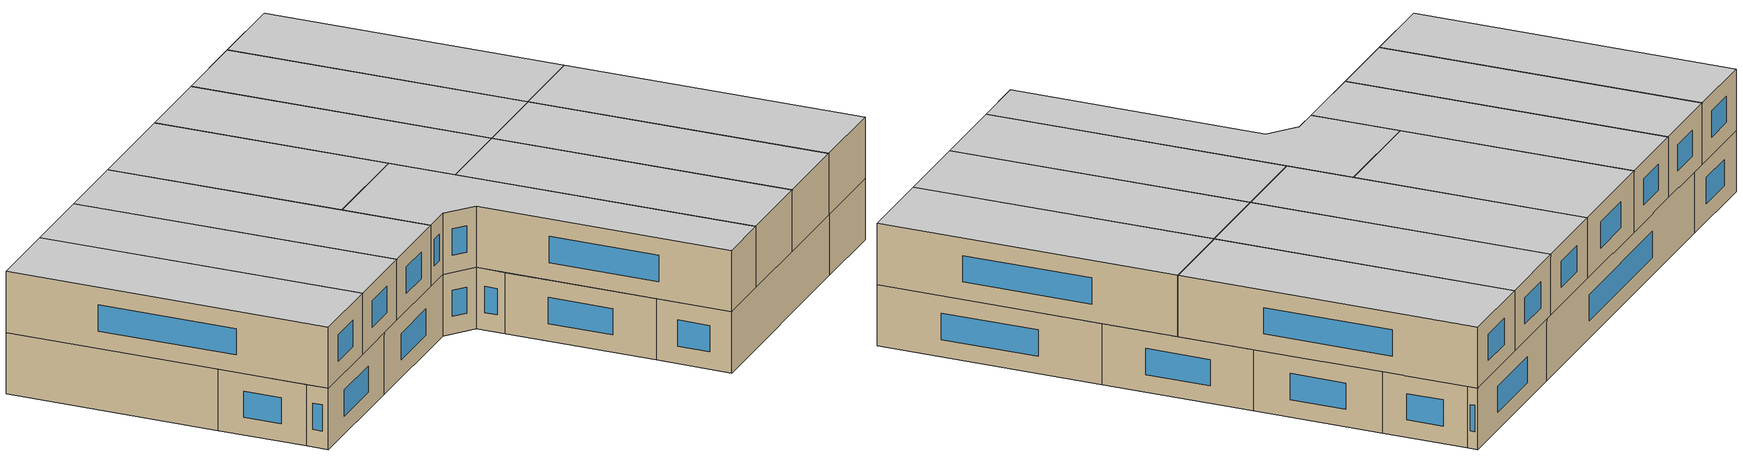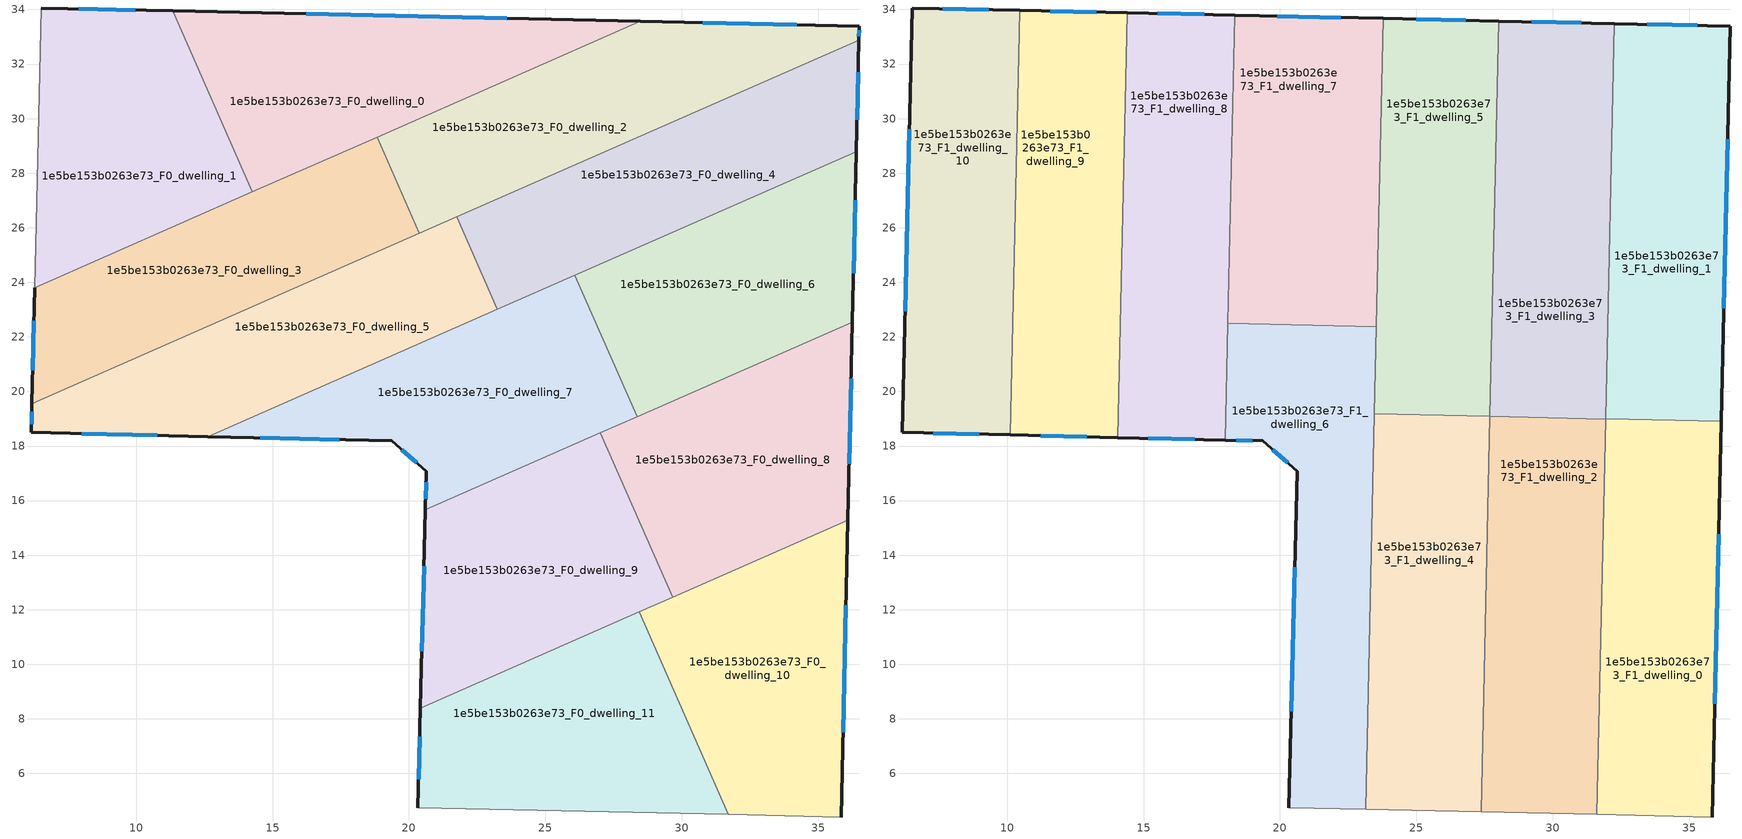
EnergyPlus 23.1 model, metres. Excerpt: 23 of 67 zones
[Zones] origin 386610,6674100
1e5be153b0263e73_F0_dwelling_0
 floor ground (EU_floor_Construction): 28.48,33.57 14.26,27.31 11.34,33.95 z0
 wall outside (EU_wall_Construction): 28.48,33.57 11.34,33.95 z0:3
 wall to 1e5be153b0263e73_F0_dwelling_1 (EU_wall_Construction): 11.34,33.95 14.26,27.31 z0:3
 wall to 1e5be153b0263e73_F0_dwelling_2 (EU_wall_Construction): 18.83,29.32 28.48,33.57 z0:3
 wall to 1e5be153b0263e73_F0_dwelling_3 (EU_wall_Construction): 14.26,27.31 18.83,29.32 z0:3
 window (EU_Window_Construction): 23.59,33.68 16.24,33.84 z0.86:2.14
 ceiling adiabatic (EU_roof_Construction): 18.24,29.06 18.34,33.79 14.4,33.88 14.25,27.32 z3; 28.48,33.57 23.78,33.67 23.73,31.48 z3
1e5be153b0263e73_F0_dwelling_1
 floor ground (EU_floor_Construction): 11.34,33.95 14.26,27.31 6.28,23.81 6.51,34.05 z0
 wall outside (EU_wall_Construction): 11.34,33.95 6.51,34.05 z0:3
 wall adiabatic (EU_wall_Construction): 6.51,34.05 6.28,23.81 z0:3
 wall to 1e5be153b0263e73_F0_dwelling_3 (EU_wall_Construction): 6.28,23.81 14.26,27.31 z0:3
 window (EU_Window_Construction): 9.96,33.98 7.89,34.02 z0.86:2.14
1e5be153b0263e73_F0_dwelling_10
 floor ground (EU_floor_Construction): 36.09,15.28 35.84,4.4 31.71,4.5 28.45,11.92 z0
 wall outside (EU_wall_Construction): 35.84,4.4 36.09,15.28 z0:3
 wall to 1e5be153b0263e73_F0_dwelling_11 (EU_wall_Construction): 28.45,11.92 31.71,4.5 z0:3
 wall adiabatic (EU_wall_Construction): 31.71,4.5 35.84,4.4 z0:3
 wall to 1e5be153b0263e73_F0_dwelling_8 (EU_wall_Construction): 36.09,15.28 29.67,12.46 z0:3
 wall to 1e5be153b0263e73_F0_dwelling_9 (EU_wall_Construction): 29.67,12.46 28.45,11.92 z0:3
 window (EU_Window_Construction): 35.91,7.51 36.01,12.17 z0.86:2.14
1e5be153b0263e73_F0_dwelling_11
 floor ground (EU_floor_Construction): 28.45,11.92 31.71,4.5 20.33,4.75 20.42,8.39 z0
 wall outside (EU_wall_Construction): 20.42,8.39 20.33,4.75 z0:3
 wall adiabatic (EU_wall_Construction): 20.33,4.75 31.71,4.5 z0:3
 wall to 1e5be153b0263e73_F0_dwelling_9 (EU_wall_Construction): 28.45,11.92 20.42,8.39 z0:3
 window (EU_Window_Construction): 20.39,7.35 20.35,5.79 z0.86:2.14
 ceiling adiabatic (EU_roof_Construction): 31.71,4.5 31.61,4.71 31.61,4.5 z3
1e5be153b0263e73_F0_dwelling_2
 floor ground (EU_floor_Construction): 36.5,33.39 36.49,32.87 20.38,25.79 18.83,29.32 28.48,33.57 z0
 wall outside (EU_wall_Construction): 36.49,32.87 36.5,33.39 28.48,33.57 z0:3
 wall to 1e5be153b0263e73_F0_dwelling_3 (EU_wall_Construction): 18.83,29.32 20.38,25.79 z0:3
 wall to 1e5be153b0263e73_F0_dwelling_4 (EU_wall_Construction): 21.76,26.4 36.49,32.87 z0:3
 wall to 1e5be153b0263e73_F0_dwelling_5 (EU_wall_Construction): 20.38,25.79 21.76,26.4 z0:3
 window (EU_Window_Construction): 34.21,33.44 30.77,33.52 / 36.49,33.02 36.5,33.24 z0.86:2.14
1e5be153b0263e73_F0_dwelling_3
 floor ground (EU_floor_Construction): 18.83,29.32 20.38,25.79 6.18,19.55 6.28,23.81 z0
 wall outside (EU_wall_Construction): 6.28,23.81 6.18,19.55 z0:3
 wall to 1e5be153b0263e73_F0_dwelling_5 (EU_wall_Construction): 6.18,19.55 20.38,25.79 z0:3
 window (EU_Window_Construction): 6.25,22.59 6.21,20.77 z0.86:2.14
1e5be153b0263e73_F0_dwelling_4
 floor ground (EU_floor_Construction): 36.49,32.87 36.4,28.79 23.24,23.01 21.76,26.4 z0
 wall outside (EU_wall_Construction): 36.4,28.79 36.49,32.87 z0:3
 wall to 1e5be153b0263e73_F0_dwelling_5 (EU_wall_Construction): 21.76,26.4 23.24,23.01 z0:3
 wall to 1e5be153b0263e73_F0_dwelling_6 (EU_wall_Construction): 26.08,24.26 36.4,28.79 z0:3
 wall to 1e5be153b0263e73_F0_dwelling_7 (EU_wall_Construction): 23.24,23.01 26.08,24.26 z0:3
 window (EU_Window_Construction): 36.42,29.96 36.46,31.71 z0.86:2.14
1e5be153b0263e73_F0_dwelling_5
 floor ground (EU_floor_Construction): 21.76,26.4 23.24,23.01 12.62,18.34 6.16,18.5 6.18,19.55 z0
 wall outside (EU_wall_Construction): 6.18,19.55 6.16,18.5 12.62,18.34 z0:3
 wall to 1e5be153b0263e73_F0_dwelling_7 (EU_wall_Construction): 12.62,18.34 23.24,23.01 z0:3
 window (EU_Window_Construction): 8.01,18.46 10.78,18.39 / 6.18,19.25 6.17,18.8 z0.86:2.14
1e5be153b0263e73_F0_dwelling_6
 floor ground (EU_floor_Construction): 36.4,28.79 36.25,22.54 28.36,19.08 26.08,24.26 z0
 wall outside (EU_wall_Construction): 36.25,22.54 36.4,28.79 z0:3
 wall to 1e5be153b0263e73_F0_dwelling_7 (EU_wall_Construction): 26.08,24.26 28.36,19.08 z0:3
 wall to 1e5be153b0263e73_F0_dwelling_8 (EU_wall_Construction): 28.36,19.08 36.25,22.54 z0:3
 window (EU_Window_Construction): 36.29,24.33 36.35,27.01 z0.86:2.14
1e5be153b0263e73_F0_dwelling_7
 floor ground (EU_floor_Construction): 26.08,24.26 28.36,19.08 20.6,15.67 20.64,17.08 19.37,18.18 12.62,18.34 z0
 wall outside (EU_wall_Construction): 12.62,18.34 19.37,18.18 20.64,17.08 20.6,15.67 z0:3
 wall to 1e5be153b0263e73_F0_dwelling_9 (EU_wall_Construction): 20.6,15.67 27.02,18.49 z0:3
 wall to 1e5be153b0263e73_F0_dwelling_8 (EU_wall_Construction): 27.02,18.49 28.36,19.08 z0:3
 window (EU_Window_Construction): 14.55,18.3 17.44,18.23 / 20.63,16.67 20.61,16.07 / 19.73,17.87 20.28,17.39 z0.86:2.14
1e5be153b0263e73_F0_dwelling_8
 floor ground (EU_floor_Construction): 36.25,22.54 36.09,15.28 29.66,12.46 27.02,18.49 z0
 wall outside (EU_wall_Construction): 36.09,15.28 36.25,22.54 z0:3
 wall to 1e5be153b0263e73_F0_dwelling_9 (EU_wall_Construction): 27.02,18.49 29.66,12.46 z0:3
 window (EU_Window_Construction): 36.13,17.35 36.2,20.47 z0.86:2.14
 ceiling adiabatic (EU_roof_Construction): 31.93,18.99 31.93,19.01 31.97,20.66 28.35,19.07 z3
1e5be153b0263e73_F0_dwelling_9
 floor ground (EU_floor_Construction): 27.02,18.49 29.66,12.46 20.42,8.39 20.6,15.67 z0
 wall outside (EU_wall_Construction): 20.6,15.67 20.42,8.39 z0:3
 window (EU_Window_Construction): 20.55,13.59 20.47,10.47 z0.86:2.14
1e5be153b0263e73_F1_dwelling_0
 floor to 1e5be153b0263e73_F0_dwelling_10 (EU_floor_Construction): 36.09,15.28 35.84,4.4 31.71,4.5 31.61,4.71 31.81,13.4 z3
 floor to 1e5be153b0263e73_F0_dwelling_8 (EU_floor_Construction): 36.17,18.91 36.09,15.28 31.81,13.4 31.93,18.99 31.93,19.01 z3
 floor adiabatic (EU_floor_Construction): 31.61,4.71 31.71,4.5 31.61,4.5 z3
 wall outside (EU_wall_Construction): 35.84,4.4 36.17,18.91 z3:6
 wall to 1e5be153b0263e73_F1_dwelling_1 (EU_wall_Construction): 36.17,18.91 31.93,19.01 z3:6
 wall adiabatic (EU_wall_Construction): 31.61,4.5 35.84,4.4 z3:6
 wall to 1e5be153b0263e73_F1_dwelling_2 (EU_wall_Construction): 31.93,18.99 31.61,4.5 z3:6
 wall to 1e5be153b0263e73_F1_dwelling_3 (EU_wall_Construction): 31.93,19.01 31.93,18.99 z3:6
 window (EU_Window_Construction): 35.93,8.55 36.07,14.77 z3.86:5.14
 ceiling to 1e5be153b0263e73_F2_dwelling_0 (EU_floor_Construction): 35.84,4.4 36.17,18.91 31.93,19.01 31.61,4.5 z6
1e5be153b0263e73_F1_dwelling_1
 floor to 1e5be153b0263e73_F0_dwelling_6 (EU_floor_Construction): 36.39,28.79 36.25,22.54 31.97,20.66 32.11,26.91 z3
 floor to 1e5be153b0263e73_F0_dwelling_4 (EU_floor_Construction): 36.49,32.87 36.39,28.79 32.11,26.91 32.2,30.99 z3
 floor to 1e5be153b0263e73_F0_dwelling_8 (EU_floor_Construction): 36.25,22.54 36.17,18.91 31.93,19.01 31.97,20.66 z3
 floor to 1e5be153b0263e73_F0_dwelling_2 (EU_floor_Construction): 36.5,33.39 36.49,32.87 32.2,30.99 32.25,33.48 z3
 wall outside (EU_wall_Construction): 36.17,18.91 36.5,33.39 32.25,33.48 z3:6
 wall to 1e5be153b0263e73_F1_dwelling_3 (EU_wall_Construction): 32.25,33.48 31.93,19.01 z3:6
 window (EU_Window_Construction): 36.26,23.05 36.41,29.25 / 35.29,33.42 33.47,33.46 z3.86:5.14
 ceiling to 1e5be153b0263e73_F2_dwelling_1 (EU_floor_Construction): 36.17,18.91 36.5,33.39 32.25,33.48 31.93,19.01 z6
1e5be153b0263e73_F1_dwelling_10
 floor to 1e5be153b0263e73_F0_dwelling_1 (EU_floor_Construction): 10.46,33.97 10.27,25.56 6.28,23.81 6.51,34.05 z3
 floor to 1e5be153b0263e73_F0_dwelling_3 (EU_floor_Construction): 10.27,25.56 10.17,21.31 6.18,19.55 6.28,23.81 z3
 floor to 1e5be153b0263e73_F0_dwelling_5 (EU_floor_Construction): 10.17,21.31 10.11,18.41 6.16,18.5 6.18,19.55 z3
 wall outside (EU_wall_Construction): 10.46,33.97 6.51,34.05 6.16,18.5 10.11,18.41 z3:6
 wall to 1e5be153b0263e73_F1_dwelling_9 (EU_wall_Construction): 10.11,18.41 10.46,33.97 z3:6
 window (EU_Window_Construction): 7.29,18.47 8.98,18.43 / 6.41,29.61 6.26,22.94 / 9.33,33.99 7.64,34.03 z3.86:5.14
 ceiling to 1e5be153b0263e73_F2_dwelling_10 (EU_floor_Construction): 10.11,18.41 10.46,33.97 6.51,34.05 6.16,18.5 z6
1e5be153b0263e73_F1_dwelling_2
 floor to 1e5be153b0263e73_F0_dwelling_8 (EU_floor_Construction): 31.93,18.99 31.81,13.4 29.66,12.46 27.65,17.04 27.69,18.78 28.35,19.07 z3
 floor to 1e5be153b0263e73_F0_dwelling_10 (EU_floor_Construction): 31.81,13.4 31.61,4.71 28.45,11.92 z3
 floor to 1e5be153b0263e73_F0_dwelling_9 (EU_floor_Construction): 27.65,17.04 29.66,12.46 27.53,11.52 z3
 floor to 1e5be153b0263e73_F0_dwelling_11 (EU_floor_Construction): 28.45,11.92 31.61,4.71 31.61,4.5 27.37,4.59 27.53,11.52 z3
 floor to 1e5be153b0263e73_F0_dwelling_7 (EU_floor_Construction): 28.35,19.07 27.69,18.78 27.7,19.08 z3
 wall to 1e5be153b0263e73_F1_dwelling_4 (EU_wall_Construction): 27.7,19.08 27.37,4.59 z3:6
 wall to 1e5be153b0263e73_F1_dwelling_3 (EU_wall_Construction): 31.93,18.99 27.7,19.08 z3:6
 wall adiabatic (EU_wall_Construction): 27.37,4.59 31.61,4.5 z3:6
 ceiling to 1e5be153b0263e73_F2_dwelling_2 (EU_floor_Construction): 31.61,4.5 31.93,18.99 27.7,19.08 27.37,4.59 z6
1e5be153b0263e73_F1_dwelling_3
 floor to 1e5be153b0263e73_F0_dwelling_4 (EU_floor_Construction): 32.2,30.99 32.11,26.91 27.83,25.03 27.92,29.11 z3
 floor to 1e5be153b0263e73_F0_dwelling_6 (EU_floor_Construction): 32.11,26.91 31.97,20.66 28.36,19.08 27.73,20.52 27.83,25.03 z3
 floor to 1e5be153b0263e73_F0_dwelling_2 (EU_floor_Construction): 32.25,33.48 32.2,30.99 27.92,29.11 28.01,33.36 28.48,33.57 z3
 floor adiabatic (EU_floor_Construction): 28.48,33.57 28.01,33.36 28.02,33.58 z3; 31.97,20.66 31.93,18.99 28.35,19.07 z3
 floor to 1e5be153b0263e73_F0_dwelling_7 (EU_floor_Construction): 27.73,20.52 28.36,19.08 28.35,19.07 27.7,19.08 z3
 wall outside (EU_wall_Construction): 32.25,33.48 28.02,33.58 z3:6
 wall to 1e5be153b0263e73_F1_dwelling_5 (EU_wall_Construction): 28.02,33.58 27.7,19.08 z3:6
 window (EU_Window_Construction): 31.04,33.51 29.23,33.55 z3.86:5.14
 ceiling to 1e5be153b0263e73_F2_dwelling_3 (EU_floor_Construction): 31.93,18.99 32.25,33.48 28.02,33.58 27.7,19.08 z6
1e5be153b0263e73_F1_dwelling_4
 floor to 1e5be153b0263e73_F0_dwelling_9 (EU_floor_Construction): 27.02,18.49 27.65,17.04 27.53,11.52 23.25,9.64 23.41,16.9 z3
 floor to 1e5be153b0263e73_F0_dwelling_8 (EU_floor_Construction): 27.69,18.78 27.65,17.04 27.02,18.49 z3
 floor to 1e5be153b0263e73_F0_dwelling_11 (EU_floor_Construction): 27.53,11.52 27.37,4.59 23.14,4.69 23.25,9.64 z3
 floor to 1e5be153b0263e73_F0_dwelling_7 (EU_floor_Construction): 27.7,19.08 27.69,18.78 23.41,16.9 23.46,19.18 z3
 wall to 1e5be153b0263e73_F1_dwelling_5 (EU_wall_Construction): 27.7,19.08 23.46,19.18 z3:6
 wall adiabatic (EU_wall_Construction): 23.14,4.69 27.37,4.59 z3:6
 wall to 1e5be153b0263e73_F1_dwelling_6 (EU_wall_Construction): 23.46,19.18 23.14,4.69 z3:6
 ceiling to 1e5be153b0263e73_F2_dwelling_4 (EU_floor_Construction): 27.37,4.59 27.7,19.08 23.46,19.18 23.14,4.69 z6
1e5be153b0263e73_F1_dwelling_5
 floor to 1e5be153b0263e73_F0_dwelling_2 (EU_floor_Construction): 28.01,33.36 27.92,29.11 23.64,27.23 23.73,31.48 z3
 floor to 1e5be153b0263e73_F0_dwelling_7 (EU_floor_Construction): 26.08,24.26 27.73,20.52 27.7,19.08 23.46,19.18 23.55,23.15 z3
 floor adiabatic (EU_floor_Construction): 28.02,33.58 28.01,33.36 23.73,31.48 23.78,33.67 z3
 floor to 1e5be153b0263e73_F0_dwelling_4 (EU_floor_Construction): 27.92,29.11 27.83,25.03 23.55,23.15 23.64,27.23 z3
 floor to 1e5be153b0263e73_F0_dwelling_6 (EU_floor_Construction): 27.83,25.03 27.73,20.52 26.08,24.26 z3
 wall outside (EU_wall_Construction): 28.02,33.58 23.78,33.67 z3:6
 wall to 1e5be153b0263e73_F1_dwelling_7 (EU_wall_Construction): 23.78,33.67 23.53,22.38 z3:6
 wall to 1e5be153b0263e73_F1_dwelling_6 (EU_wall_Construction): 23.53,22.38 23.46,19.18 z3:6
 window (EU_Window_Construction): 26.81,33.6 24.99,33.64 z3.86:5.14
 ceiling to 1e5be153b0263e73_F2_dwelling_5 (EU_floor_Construction): 27.7,19.08 28.02,33.58 23.78,33.67 23.46,19.18 z6
1e5be153b0263e73_F1_dwelling_6
 floor to 1e5be153b0263e73_F0_dwelling_7 (EU_floor_Construction): 23.53,22.38 23.41,16.9 20.6,15.67 20.64,17.08 19.37,18.18 18,18.22 18.05,20.73 21.89,22.42 z3
 floor to 1e5be153b0263e73_F0_dwelling_5 (EU_floor_Construction): 21.89,22.42 18.05,20.73 18.09,22.5 z3
 floor to 1e5be153b0263e73_F0_dwelling_9 (EU_floor_Construction): 23.41,16.9 23.25,9.64 20.42,8.39 20.6,15.67 z3
 floor to 1e5be153b0263e73_F0_dwelling_11 (EU_floor_Construction): 23.25,9.64 23.14,4.69 20.33,4.75 20.42,8.39 z3
 wall outside (EU_wall_Construction): 18,18.22 19.37,18.18 20.64,17.08 20.33,4.75 z3:6
 wall to 1e5be153b0263e73_F1_dwelling_7 (EU_wall_Construction): 23.53,22.38 18.09,22.5 z3:6
 wall adiabatic (EU_wall_Construction): 20.33,4.75 23.14,4.69 z3:6
 wall to 1e5be153b0263e73_F1_dwelling_8 (EU_wall_Construction): 18.09,22.5 18,18.22 z3:6
 window (EU_Window_Construction): 20.55,13.55 20.42,8.27 / 19.73,17.87 20.28,17.39 / 18.39,18.21 18.98,18.19 z3.86:5.14
 ceiling to 1e5be153b0263e73_F2_dwelling_6 (EU_floor_Construction): 23.14,4.69 23.53,22.38 18.09,22.5 18,18.22 19.37,18.18 20.64,17.08 20.33,4.75 z6
1e5be153b0263e73_F1_dwelling_7
 floor to 1e5be153b0263e73_F0_dwelling_5 (EU_floor_Construction): 21.76,26.4 23.24,23.01 21.89,22.42 18.09,22.5 18.14,24.81 z3
 floor to 1e5be153b0263e73_F0_dwelling_0 (EU_floor_Construction): 23.78,33.67 23.73,31.48 18.24,29.06 18.34,33.79 z3
 floor to 1e5be153b0263e73_F0_dwelling_2 (EU_floor_Construction): 23.73,31.48 23.64,27.23 20.38,25.79 18.83,29.32 z3
 floor to 1e5be153b0263e73_F0_dwelling_4 (EU_floor_Construction): 23.64,27.23 23.55,23.15 23.24,23.01 21.76,26.4 z3
 floor to 1e5be153b0263e73_F0_dwelling_3 (EU_floor_Construction): 18.83,29.32 20.38,25.79 18.14,24.81 18.24,29.06 z3
 floor to 1e5be153b0263e73_F0_dwelling_7 (EU_floor_Construction): 23.55,23.15 23.53,22.38 21.89,22.42 z3
 wall outside (EU_wall_Construction): 23.78,33.67 18.34,33.79 z3:6
 wall to 1e5be153b0263e73_F1_dwelling_8 (EU_wall_Construction): 18.34,33.79 18.09,22.5 z3:6
 window (EU_Window_Construction): 22.23,33.71 19.9,33.76 z3.86:5.14
 ceiling to 1e5be153b0263e73_F2_dwelling_7 (EU_floor_Construction): 23.53,22.38 23.78,33.67 18.34,33.79 18.09,22.5 z6
1e5be153b0263e73_F1_dwelling_8
 floor to 1e5be153b0263e73_F0_dwelling_3 (EU_floor_Construction): 18.24,29.06 18.14,24.81 14.16,23.06 14.25,27.31 z3
 floor adiabatic (EU_floor_Construction): 18.34,33.79 18.24,29.06 14.25,27.31 14.4,33.88 z3
 floor to 1e5be153b0263e73_F0_dwelling_7 (EU_floor_Construction): 18.05,20.73 18,18.22 14.05,18.31 14.07,18.98 z3
 floor to 1e5be153b0263e73_F0_dwelling_5 (EU_floor_Construction): 18.14,24.81 18.05,20.73 14.07,18.98 14.16,23.06 z3
 wall outside (EU_wall_Construction): 14.05,18.31 18,18.22 / 18.34,33.79 14.4,33.88 z3:6
 wall to 1e5be153b0263e73_F1_dwelling_9 (EU_wall_Construction): 14.4,33.88 14.05,18.31 z3:6
 window (EU_Window_Construction): 15.18,18.28 16.87,18.24 / 17.22,33.82 15.53,33.85 z3.86:5.14
 ceiling to 1e5be153b0263e73_F2_dwelling_8 (EU_floor_Construction): 18,18.22 18.34,33.79 14.4,33.88 14.05,18.31 z6
1e5be153b0263e73_F1_dwelling_9
 floor to 1e5be153b0263e73_F0_dwelling_3 (EU_floor_Construction): 14.25,27.31 14.16,23.06 10.17,21.31 10.27,25.56 z3
 floor to 1e5be153b0263e73_F0_dwelling_1 (EU_floor_Construction): 11.34,33.95 14.25,27.31 10.27,25.56 10.46,33.97 z3
 floor to 1e5be153b0263e73_F0_dwelling_5 (EU_floor_Construction): 14.16,23.06 14.07,18.98 12.62,18.35 10.11,18.41 10.17,21.31 z3
 floor to 1e5be153b0263e73_F0_dwelling_0 (EU_floor_Construction): 14.4,33.88 14.25,27.32 11.34,33.95 z3
 floor to 1e5be153b0263e73_F0_dwelling_7 (EU_floor_Construction): 14.07,18.98 14.05,18.31 12.62,18.35 z3
 wall outside (EU_wall_Construction): 10.11,18.41 14.05,18.31 / 14.4,33.88 10.46,33.97 z3:6
 window (EU_Window_Construction): 11.24,18.38 12.93,18.34 / 13.27,33.9 11.58,33.94 z3.86:5.14
 ceiling to 1e5be153b0263e73_F2_dwelling_9 (EU_floor_Construction): 14.05,18.31 14.4,33.88 10.46,33.97 10.11,18.41 z6
[Building]
EU S2 Campaign: North Axis=0; Terrain=City; Solar Distribution=FullExterior
[Site:Location]
Helsinki-Vantaa.AP: Latitude=60.317; Longitude=24.963; Time Zone=2; Elevation=54.6
[SizingPeriod:WeatherFileDays]
AnnualSizingPeriod: Begin Month=1; Begin Day of Month=1; End Month=12; End Day of Month=31; Day of Week for Start Day=Monday; Use Weather File Daylight Saving Period=No; Use Weather File Rain and Snow Indicators=No
[MATERIAL]
EU_InternalMass_Material: Roughness=MediumRough; Thickness=0.1; Conductivity=1; Density=1800; Specific Heat=900; Thermal Absorptance=0.9; Solar Absorptance=0.7; Visible Absorptance=0.7
[MATERIAL:NOMASS] Roughness=MediumRough; Thermal Absorptance=0.9; Solar Absorptance=0.7; Visible Absorptance=0.7
Name | Thermal Resistance
EU_wall_NoMass | 1.10183
EU_roof_NoMass; EU_floor_NoMass | 1.70606
[WINDOWMATERIAL:SIMPLEGLAZINGSYSTEM]
EU_Window_SimpleGlazing: UFactor=3.11035; Solar Heat Gain Coefficient=0.8; Visible Transmittance=0.8
[CONSTRUCTION]
EU_wall_Construction: EU_wall_NoMass
EU_roof_Construction: EU_roof_NoMass
EU_floor_Construction: EU_floor_NoMass
EU_Window_Construction: EU_Window_SimpleGlazing
EU_InternalMass_Construction: EU_InternalMass_Material
[ZONE] Type=1; Multiplier=1; Ceiling Height=autocalculate; Floor Area=autocalculate; Part of Total Floor Area=Yes
Name | Volume
1e5be153b0263e73_F0_dwelling_0 | 168.9375
1e5be153b0263e73_F1_dwelling_0 | 184.314
1e5be153b0263e73_F0_dwelling_1 | 168.919
1e5be153b0263e73_F1_dwelling_1 | 184.312
1e5be153b0263e73_F0_dwelling_10 | 168.927
1e5be153b0263e73_F1_dwelling_10 | 184.295
1e5be153b0263e73_F0_dwelling_11 | 168.901
1e5be153b0263e73_F0_dwelling_2; 1e5be153b0263e73_F0_dwelling_6 | 168.918
1e5be153b0263e73_F1_dwelling_2; 1e5be153b0263e73_F1_dwelling_5 | 184.291
1e5be153b0263e73_F0_dwelling_3 | 168.942
1e5be153b0263e73_F1_dwelling_3 | 184.289
1e5be153b0263e73_F0_dwelling_4 | 168.973
1e5be153b0263e73_F1_dwelling_4 | 184.262
1e5be153b0263e73_F0_dwelling_5 | 168.952
1e5be153b0263e73_F1_dwelling_6 | 184.278
1e5be153b0263e73_F0_dwelling_7; 1e5be153b0263e73_F0_dwelling_9 | 168.925
1e5be153b0263e73_F1_dwelling_7 | 184.259
1e5be153b0263e73_F0_dwelling_8 | 168.935
1e5be153b0263e73_F1_dwelling_8 | 184.313
1e5be153b0263e73_F1_dwelling_9 | 184.283
[INTERNALMASS] Construction=EU_InternalMass_Construction
Name | Zone or ZoneList | Surface Area
1e5be153b0263e73_F0_dwelling_0_EU_InternalMass | 1e5be153b0263e73_F0_dwelling_0 | 56.3128
1e5be153b0263e73_F0_dwelling_1_EU_InternalMass | 1e5be153b0263e73_F0_dwelling_1 | 56.3062
1e5be153b0263e73_F0_dwelling_2_EU_InternalMass | 1e5be153b0263e73_F0_dwelling_2 | 56.3062
1e5be153b0263e73_F0_dwelling_3_EU_InternalMass | 1e5be153b0263e73_F0_dwelling_3 | 56.314
1e5be153b0263e73_F0_dwelling_4_EU_InternalMass | 1e5be153b0263e73_F0_dwelling_4 | 56.3245
1e5be153b0263e73_F0_dwelling_5_EU_InternalMass | 1e5be153b0263e73_F0_dwelling_5 | 56.3175
1e5be153b0263e73_F0_dwelling_6_EU_InternalMass | 1e5be153b0263e73_F0_dwelling_6 | 56.3058
1e5be153b0263e73_F0_dwelling_7_EU_InternalMass | 1e5be153b0263e73_F0_dwelling_7 | 56.3083
1e5be153b0263e73_F0_dwelling_8_EU_InternalMass | 1e5be153b0263e73_F0_dwelling_8 | 56.3113
1e5be153b0263e73_F0_dwelling_9_EU_InternalMass | 1e5be153b0263e73_F0_dwelling_9 | 56.3084
1e5be153b0263e73_F0_dwelling_10_EU_InternalMass | 1e5be153b0263e73_F0_dwelling_10 | 56.3119
1e5be153b0263e73_F0_dwelling_11_EU_InternalMass | 1e5be153b0263e73_F0_dwelling_11 | 56.3008
1e5be153b0263e73_F1_dwelling_0_EU_InternalMass | 1e5be153b0263e73_F1_dwelling_0 | 61.4379
1e5be153b0263e73_F1_dwelling_1_EU_InternalMass | 1e5be153b0263e73_F1_dwelling_1 | 61.437
1e5be153b0263e73_F1_dwelling_2_EU_InternalMass | 1e5be153b0263e73_F1_dwelling_2 | 61.4299
1e5be153b0263e73_F1_dwelling_3_EU_InternalMass | 1e5be153b0263e73_F1_dwelling_3 | 61.4299
1e5be153b0263e73_F1_dwelling_4_EU_InternalMass | 1e5be153b0263e73_F1_dwelling_4 | 61.4217
1e5be153b0263e73_F1_dwelling_5_EU_InternalMass | 1e5be153b0263e73_F1_dwelling_5 | 61.4299
1e5be153b0263e73_F1_dwelling_6_EU_InternalMass | 1e5be153b0263e73_F1_dwelling_6 | 61.4261
1e5be153b0263e73_F1_dwelling_7_EU_InternalMass | 1e5be153b0263e73_F1_dwelling_7 | 61.4192
1e5be153b0263e73_F1_dwelling_8_EU_InternalMass | 1e5be153b0263e73_F1_dwelling_8 | 61.4376
1e5be153b0263e73_F1_dwelling_9_EU_InternalMass | 1e5be153b0263e73_F1_dwelling_9 | 61.4277
1e5be153b0263e73_F1_dwelling_10_EU_InternalMass | 1e5be153b0263e73_F1_dwelling_10 | 61.4315
[OTHEREQUIPMENT] Fuel Type=Electricity; Design Level Calculation Method=Watts/Area; Power per Zone Floor Area=1; Fraction Latent=0; Fraction Radiant=0; Fraction Lost=0; Carbon Dioxide Generation Rate=0; EndUse Subcategory=EU_Step8_InternalGains
Name | Zone or ZoneList or Space or SpaceList | Schedule
EU_Step8_InternalGain_1e5be153b0263e73_F0_dwelling_0_f000 | 1e5be153b0263e73_F0_dwelling_0 | EU_Step8_GainSchedule_1e5be153b0263e73_F0_dwelling_0_f000
EU_Step8_InternalGain_1e5be153b0263e73_F0_dwelling_1_f000 | 1e5be153b0263e73_F0_dwelling_1 | EU_Step8_GainSchedule_1e5be153b0263e73_F0_dwelling_1_f000
EU_Step8_InternalGain_1e5be153b0263e73_F0_dwelling_2_f000 | 1e5be153b0263e73_F0_dwelling_2 | EU_Step8_GainSchedule_1e5be153b0263e73_F0_dwelling_2_f000
EU_Step8_InternalGain_1e5be153b0263e73_F0_dwelling_3_f000 | 1e5be153b0263e73_F0_dwelling_3 | EU_Step8_GainSchedule_1e5be153b0263e73_F0_dwelling_3_f000
EU_Step8_InternalGain_1e5be153b0263e73_F0_dwelling_4_f000 | 1e5be153b0263e73_F0_dwelling_4 | EU_Step8_GainSchedule_1e5be153b0263e73_F0_dwelling_4_f000
EU_Step8_InternalGain_1e5be153b0263e73_F0_dwelling_5_f000 | 1e5be153b0263e73_F0_dwelling_5 | EU_Step8_GainSchedule_1e5be153b0263e73_F0_dwelling_5_f000
EU_Step8_InternalGain_1e5be153b0263e73_F0_dwelling_6_f000 | 1e5be153b0263e73_F0_dwelling_6 | EU_Step8_GainSchedule_1e5be153b0263e73_F0_dwelling_6_f000
EU_Step8_InternalGain_1e5be153b0263e73_F0_dwelling_7_f000 | 1e5be153b0263e73_F0_dwelling_7 | EU_Step8_GainSchedule_1e5be153b0263e73_F0_dwelling_7_f000
EU_Step8_InternalGain_1e5be153b0263e73_F0_dwelling_8_f000 | 1e5be153b0263e73_F0_dwelling_8 | EU_Step8_GainSchedule_1e5be153b0263e73_F0_dwelling_8_f000
EU_Step8_InternalGain_1e5be153b0263e73_F0_dwelling_9_f000 | 1e5be153b0263e73_F0_dwelling_9 | EU_Step8_GainSchedule_1e5be153b0263e73_F0_dwelling_9_f000
EU_Step8_InternalGain_1e5be153b0263e73_F0_dwelling_10_f000 | 1e5be153b0263e73_F0_dwelling_10 | EU_Step8_GainSchedule_1e5be153b0263e73_F0_dwelling_10_f000
EU_Step8_InternalGain_1e5be153b0263e73_F0_dwelling_11_f000 | 1e5be153b0263e73_F0_dwelling_11 | EU_Step8_GainSchedule_1e5be153b0263e73_F0_dwelling_11_f000
EU_Step8_InternalGain_1e5be153b0263e73_F1_dwelling_0_f000 | 1e5be153b0263e73_F1_dwelling_0 | EU_Step8_GainSchedule_1e5be153b0263e73_F1_dwelling_0_f000
EU_Step8_InternalGain_1e5be153b0263e73_F1_dwelling_1_f000 | 1e5be153b0263e73_F1_dwelling_1 | EU_Step8_GainSchedule_1e5be153b0263e73_F1_dwelling_1_f000
EU_Step8_InternalGain_1e5be153b0263e73_F1_dwelling_2_f000 | 1e5be153b0263e73_F1_dwelling_2 | EU_Step8_GainSchedule_1e5be153b0263e73_F1_dwelling_2_f000
EU_Step8_InternalGain_1e5be153b0263e73_F1_dwelling_3_f000 | 1e5be153b0263e73_F1_dwelling_3 | EU_Step8_GainSchedule_1e5be153b0263e73_F1_dwelling_3_f000
EU_Step8_InternalGain_1e5be153b0263e73_F1_dwelling_4_f000 | 1e5be153b0263e73_F1_dwelling_4 | EU_Step8_GainSchedule_1e5be153b0263e73_F1_dwelling_4_f000
EU_Step8_InternalGain_1e5be153b0263e73_F1_dwelling_5_f000 | 1e5be153b0263e73_F1_dwelling_5 | EU_Step8_GainSchedule_1e5be153b0263e73_F1_dwelling_5_f000
EU_Step8_InternalGain_1e5be153b0263e73_F1_dwelling_6_f000 | 1e5be153b0263e73_F1_dwelling_6 | EU_Step8_GainSchedule_1e5be153b0263e73_F1_dwelling_6_f000
EU_Step8_InternalGain_1e5be153b0263e73_F1_dwelling_7_f000 | 1e5be153b0263e73_F1_dwelling_7 | EU_Step8_GainSchedule_1e5be153b0263e73_F1_dwelling_7_f000
EU_Step8_InternalGain_1e5be153b0263e73_F1_dwelling_8_f000 | 1e5be153b0263e73_F1_dwelling_8 | EU_Step8_GainSchedule_1e5be153b0263e73_F1_dwelling_8_f000
EU_Step8_InternalGain_1e5be153b0263e73_F1_dwelling_9_f000 | 1e5be153b0263e73_F1_dwelling_9 | EU_Step8_GainSchedule_1e5be153b0263e73_F1_dwelling_9_f000
EU_Step8_InternalGain_1e5be153b0263e73_F1_dwelling_10_f000 | 1e5be153b0263e73_F1_dwelling_10 | EU_Step8_GainSchedule_1e5be153b0263e73_F1_dwelling_10_f000
[ZONEVENTILATION:DESIGNFLOWRATE] Schedule=EU_AlwaysOn; Design Flow Rate Calculation Method=AirChanges/Hour; Air Changes per Hour=0.756316; Ventilation Type=Natural; Fan Pressure Rise=0; Fan Total Efficiency=1; Constant Term Coefficient=1; Temperature Term Coefficient=0; Velocity Term Coefficient=0; Velocity Squared Term Coefficient=0; Minimum Indoor Temperature=-100; Maximum Indoor Temperature=100; Delta Temperature=-100; Minimum Outdoor Temperature=-100; Maximum Outdoor Temperature=100; Maximum Wind Speed=40
Name | Zone or ZoneList or Space or SpaceList
EU_ConstantAir_1e5be153b0263e73_F0_dwelling_0 | 1e5be153b0263e73_F0_dwelling_0
EU_ConstantAir_1e5be153b0263e73_F0_dwelling_1 | 1e5be153b0263e73_F0_dwelling_1
EU_ConstantAir_1e5be153b0263e73_F0_dwelling_2 | 1e5be153b0263e73_F0_dwelling_2
EU_ConstantAir_1e5be153b0263e73_F0_dwelling_3 | 1e5be153b0263e73_F0_dwelling_3
EU_ConstantAir_1e5be153b0263e73_F0_dwelling_4 | 1e5be153b0263e73_F0_dwelling_4
EU_ConstantAir_1e5be153b0263e73_F0_dwelling_5 | 1e5be153b0263e73_F0_dwelling_5
EU_ConstantAir_1e5be153b0263e73_F0_dwelling_6 | 1e5be153b0263e73_F0_dwelling_6
EU_ConstantAir_1e5be153b0263e73_F0_dwelling_7 | 1e5be153b0263e73_F0_dwelling_7
EU_ConstantAir_1e5be153b0263e73_F0_dwelling_8 | 1e5be153b0263e73_F0_dwelling_8
EU_ConstantAir_1e5be153b0263e73_F0_dwelling_9 | 1e5be153b0263e73_F0_dwelling_9
EU_ConstantAir_1e5be153b0263e73_F0_dwelling_10 | 1e5be153b0263e73_F0_dwelling_10
EU_ConstantAir_1e5be153b0263e73_F0_dwelling_11 | 1e5be153b0263e73_F0_dwelling_11
EU_ConstantAir_1e5be153b0263e73_F1_dwelling_0 | 1e5be153b0263e73_F1_dwelling_0
EU_ConstantAir_1e5be153b0263e73_F1_dwelling_1 | 1e5be153b0263e73_F1_dwelling_1
EU_ConstantAir_1e5be153b0263e73_F1_dwelling_2 | 1e5be153b0263e73_F1_dwelling_2
EU_ConstantAir_1e5be153b0263e73_F1_dwelling_3 | 1e5be153b0263e73_F1_dwelling_3
EU_ConstantAir_1e5be153b0263e73_F1_dwelling_4 | 1e5be153b0263e73_F1_dwelling_4
EU_ConstantAir_1e5be153b0263e73_F1_dwelling_5 | 1e5be153b0263e73_F1_dwelling_5
EU_ConstantAir_1e5be153b0263e73_F1_dwelling_6 | 1e5be153b0263e73_F1_dwelling_6
EU_ConstantAir_1e5be153b0263e73_F1_dwelling_7 | 1e5be153b0263e73_F1_dwelling_7
EU_ConstantAir_1e5be153b0263e73_F1_dwelling_8 | 1e5be153b0263e73_F1_dwelling_8
EU_ConstantAir_1e5be153b0263e73_F1_dwelling_9 | 1e5be153b0263e73_F1_dwelling_9
EU_ConstantAir_1e5be153b0263e73_F1_dwelling_10 | 1e5be153b0263e73_F1_dwelling_10
[HVACTEMPLATE:THERMOSTAT] Constant Heating Setpoint=20; Constant Cooling Setpoint=50
EU_HeatOnly_1e5be153b0263e73_F0_dwelling_0; EU_HeatOnly_1e5be153b0263e73_F0_dwelling_1; EU_HeatOnly_1e5be153b0263e73_F0_dwelling_2; EU_HeatOnly_1e5be153b0263e73_F0_dwelling_3; EU_HeatOnly_1e5be153b0263e73_F0_dwelling_4; EU_HeatOnly_1e5be153b0263e73_F0_dwelling_5; EU_HeatOnly_1e5be153b0263e73_F0_dwelling_6; EU_HeatOnly_1e5be153b0263e73_F0_dwelling_7; EU_HeatOnly_1e5be153b0263e73_F0_dwelling_8; EU_HeatOnly_1e5be153b0263e73_F0_dwelling_9; EU_HeatOnly_1e5be153b0263e73_F0_dwelling_10; EU_HeatOnly_1e5be153b0263e73_F0_dwelling_11; EU_HeatOnly_1e5be153b0263e73_F1_dwelling_0; EU_HeatOnly_1e5be153b0263e73_F1_dwelling_1; EU_HeatOnly_1e5be153b0263e73_F1_dwelling_2; EU_HeatOnly_1e5be153b0263e73_F1_dwelling_3; EU_HeatOnly_1e5be153b0263e73_F1_dwelling_4; EU_HeatOnly_1e5be153b0263e73_F1_dwelling_5; EU_HeatOnly_1e5be153b0263e73_F1_dwelling_6; EU_HeatOnly_1e5be153b0263e73_F1_dwelling_7; EU_HeatOnly_1e5be153b0263e73_F1_dwelling_8; EU_HeatOnly_1e5be153b0263e73_F1_dwelling_9; EU_HeatOnly_1e5be153b0263e73_F1_dwelling_10; EU_HeatOnly_1e5be153b0263e73_F2_dwelling_0; EU_HeatOnly_1e5be153b0263e73_F2_dwelling_1; EU_HeatOnly_1e5be153b0263e73_F2_dwelling_2; EU_HeatOnly_1e5be153b0263e73_F2_dwelling_3; EU_HeatOnly_1e5be153b0263e73_F2_dwelling_4; EU_HeatOnly_1e5be153b0263e73_F2_dwelling_5; EU_HeatOnly_1e5be153b0263e73_F2_dwelling_6; EU_HeatOnly_1e5be153b0263e73_F2_dwelling_7; EU_HeatOnly_1e5be153b0263e73_F2_dwelling_8; EU_HeatOnly_1e5be153b0263e73_F2_dwelling_9; EU_HeatOnly_1e5be153b0263e73_F2_dwelling_10; EU_HeatOnly_1e5be153b0263e73_F3_dwelling_0; EU_HeatOnly_1e5be153b0263e73_F3_dwelling_1; EU_HeatOnly_1e5be153b0263e73_F3_dwelling_2; EU_HeatOnly_1e5be153b0263e73_F3_dwelling_3; EU_HeatOnly_1e5be153b0263e73_F3_dwelling_4; EU_HeatOnly_1e5be153b0263e73_F3_dwelling_5; EU_HeatOnly_1e5be153b0263e73_F3_dwelling_6; EU_HeatOnly_1e5be153b0263e73_F3_dwelling_7; EU_HeatOnly_1e5be153b0263e73_F3_dwelling_8; EU_HeatOnly_1e5be153b0263e73_F3_dwelling_9; EU_HeatOnly_1e5be153b0263e73_F3_dwelling_10; EU_HeatOnly_1e5be153b0263e73_F4_dwelling_0; EU_HeatOnly_1e5be153b0263e73_F4_dwelling_1; EU_HeatOnly_1e5be153b0263e73_F4_dwelling_2; EU_HeatOnly_1e5be153b0263e73_F4_dwelling_3; EU_HeatOnly_1e5be153b0263e73_F4_dwelling_4; EU_HeatOnly_1e5be153b0263e73_F4_dwelling_5; EU_HeatOnly_1e5be153b0263e73_F4_dwelling_6; EU_HeatOnly_1e5be153b0263e73_F4_dwelling_7; EU_HeatOnly_1e5be153b0263e73_F4_dwelling_8; EU_HeatOnly_1e5be153b0263e73_F4_dwelling_9; EU_HeatOnly_1e5be153b0263e73_F4_dwelling_10; EU_HeatOnly_1e5be153b0263e73_F5_dwelling_0; EU_HeatOnly_1e5be153b0263e73_F5_dwelling_1; EU_HeatOnly_1e5be153b0263e73_F5_dwelling_2; EU_HeatOnly_1e5be153b0263e73_F5_dwelling_3; EU_HeatOnly_1e5be153b0263e73_F5_dwelling_4; EU_HeatOnly_1e5be153b0263e73_F5_dwelling_5; EU_HeatOnly_1e5be153b0263e73_F5_dwelling_6; EU_HeatOnly_1e5be153b0263e73_F5_dwelling_7; EU_HeatOnly_1e5be153b0263e73_F5_dwelling_8; EU_HeatOnly_1e5be153b0263e73_F5_dwelling_9; EU_HeatOnly_1e5be153b0263e73_F5_dwelling_10
[HVACTEMPLATE:ZONE:IDEALLOADSAIRSYSTEM] System Availability Schedule=EU_AlwaysOn; Maximum Heating Supply Air Temperature=50; Minimum Cooling Supply Air Temperature=13; Maximum Heating Supply Air Humidity Ratio=0.0156; Minimum Cooling Supply Air Humidity Ratio=0.0077; Heating Limit=NoLimit; Cooling Limit=NoLimit; Heating Availability Schedule=EU_AlwaysOn; Cooling Availability Schedule=EU_CoolingOff; Dehumidification Control Type=ConstantSensibleHeatRatio; Cooling Sensible Heat Ratio=0.7; Dehumidification Setpoint=60; Humidification Control Type=None; Humidification Setpoint=30; Outdoor Air Method=None; Outdoor Air Flow Rate per Person=0.00944; Outdoor Air Flow Rate per Zone Floor Area=0; Outdoor Air Flow Rate per Zone=0; Demand Controlled Ventilation Type=None; Outdoor Air Economizer Type=NoEconomizer; Heat Recovery Type=None; Sensible Heat Recovery Effectiveness=0.7; Latent Heat Recovery Effectiveness=0.65
Name | Template Thermostat
1e5be153b0263e73_F0_dwelling_0 | EU_HeatOnly_1e5be153b0263e73_F0_dwelling_0
1e5be153b0263e73_F0_dwelling_1 | EU_HeatOnly_1e5be153b0263e73_F0_dwelling_1
1e5be153b0263e73_F0_dwelling_2 | EU_HeatOnly_1e5be153b0263e73_F0_dwelling_2
1e5be153b0263e73_F0_dwelling_3 | EU_HeatOnly_1e5be153b0263e73_F0_dwelling_3
1e5be153b0263e73_F0_dwelling_4 | EU_HeatOnly_1e5be153b0263e73_F0_dwelling_4
1e5be153b0263e73_F0_dwelling_5 | EU_HeatOnly_1e5be153b0263e73_F0_dwelling_5
1e5be153b0263e73_F0_dwelling_6 | EU_HeatOnly_1e5be153b0263e73_F0_dwelling_6
1e5be153b0263e73_F0_dwelling_7 | EU_HeatOnly_1e5be153b0263e73_F0_dwelling_7
1e5be153b0263e73_F0_dwelling_8 | EU_HeatOnly_1e5be153b0263e73_F0_dwelling_8
1e5be153b0263e73_F0_dwelling_9 | EU_HeatOnly_1e5be153b0263e73_F0_dwelling_9
1e5be153b0263e73_F0_dwelling_10 | EU_HeatOnly_1e5be153b0263e73_F0_dwelling_10
1e5be153b0263e73_F0_dwelling_11 | EU_HeatOnly_1e5be153b0263e73_F0_dwelling_11
1e5be153b0263e73_F1_dwelling_0 | EU_HeatOnly_1e5be153b0263e73_F1_dwelling_0
1e5be153b0263e73_F1_dwelling_1 | EU_HeatOnly_1e5be153b0263e73_F1_dwelling_1
1e5be153b0263e73_F1_dwelling_2 | EU_HeatOnly_1e5be153b0263e73_F1_dwelling_2
1e5be153b0263e73_F1_dwelling_3 | EU_HeatOnly_1e5be153b0263e73_F1_dwelling_3
1e5be153b0263e73_F1_dwelling_4 | EU_HeatOnly_1e5be153b0263e73_F1_dwelling_4
1e5be153b0263e73_F1_dwelling_5 | EU_HeatOnly_1e5be153b0263e73_F1_dwelling_5
1e5be153b0263e73_F1_dwelling_6 | EU_HeatOnly_1e5be153b0263e73_F1_dwelling_6
1e5be153b0263e73_F1_dwelling_7 | EU_HeatOnly_1e5be153b0263e73_F1_dwelling_7
1e5be153b0263e73_F1_dwelling_8 | EU_HeatOnly_1e5be153b0263e73_F1_dwelling_8
1e5be153b0263e73_F1_dwelling_9 | EU_HeatOnly_1e5be153b0263e73_F1_dwelling_9
1e5be153b0263e73_F1_dwelling_10 | EU_HeatOnly_1e5be153b0263e73_F1_dwelling_10
[SIZING:ZONE] Zone Cooling Design Supply Air Temperature Input Method=SupplyAirTemperature; Zone Cooling Design Supply Air Temperature=13; Zone Heating Design Supply Air Temperature Input Method=SupplyAirTemperature; Zone Heating Design Supply Air Temperature=50; Zone Cooling Design Supply Air Humidity Ratio=0.008; Zone Heating Design Supply Air Humidity Ratio=0.008; Cooling Design Air Flow Method=DesignDay; Cooling Design Air Flow Rate=0; Cooling Minimum Air Flow per Zone Floor Area=0.000762; Cooling Minimum Air Flow=0; Cooling Minimum Air Flow Fraction=0.2; Heating Design Air Flow Method=DesignDay; Heating Design Air Flow Rate=0; Heating Maximum Air Flow per Zone Floor Area=0.002032; Heating Maximum Air Flow=0.141576; Heating Maximum Air Flow Fraction=0.3; Account for Dedicated Outdoor Air System=No; Dedicated Outdoor Air System Control Strategy=NeutralSupplyAir; Dedicated Outdoor Air Low Setpoint Temperature for Design=autosize; Dedicated Outdoor Air High Setpoint Temperature for Design=autosize; Zone Load Sizing Method=Sensible Load Only No Latent Load; Zone Latent Cooling Design Supply Air Humidity Ratio Input Method=HumidityRatioDifference; Zone Cooling Design Supply Air Humidity Ratio Difference=0.005; Zone Latent Heating Design Supply Air Humidity Ratio Input Method=HumidityRatioDifference; Zone Humidification Design Supply Air Humidity Ratio Difference=0.005
1e5be153b0263e73_F0_dwelling_0; 1e5be153b0263e73_F0_dwelling_1; 1e5be153b0263e73_F0_dwelling_2; 1e5be153b0263e73_F0_dwelling_3; 1e5be153b0263e73_F0_dwelling_4; 1e5be153b0263e73_F0_dwelling_5; 1e5be153b0263e73_F0_dwelling_6; 1e5be153b0263e73_F0_dwelling_7; 1e5be153b0263e73_F0_dwelling_8; 1e5be153b0263e73_F0_dwelling_9; 1e5be153b0263e73_F0_dwelling_10; 1e5be153b0263e73_F0_dwelling_11; 1e5be153b0263e73_F1_dwelling_0; 1e5be153b0263e73_F1_dwelling_1; 1e5be153b0263e73_F1_dwelling_2; 1e5be153b0263e73_F1_dwelling_3; 1e5be153b0263e73_F1_dwelling_4; 1e5be153b0263e73_F1_dwelling_5; 1e5be153b0263e73_F1_dwelling_6; 1e5be153b0263e73_F1_dwelling_7; 1e5be153b0263e73_F1_dwelling_8; 1e5be153b0263e73_F1_dwelling_9; 1e5be153b0263e73_F1_dwelling_10
[SCHEDULE:CONSTANT]
Name | Hourly Value
EU_AlwaysOn | 1
EU_CoolingOff | 0
[SCHEDULE:FILE] Column Number=1; Rows to Skip at Top=0; Number of Hours of Data=8760; Column Separator=Comma; Interpolate to Timestep=No; Minutes per Item=60; Adjust Schedule for Daylight Savings=Yes
Name | File
EU_Step8_GainSchedule_1e5be153b0263e73_F0_dwelling_0_f000 | ../../schedules/1e5be153b0263e73/1e5be153b0263e73_F0_dwelling_0_f000_gain.csv
EU_Step8_GainSchedule_1e5be153b0263e73_F0_dwelling_1_f000 | ../../schedules/1e5be153b0263e73/1e5be153b0263e73_F0_dwelling_1_f000_gain.csv
EU_Step8_GainSchedule_1e5be153b0263e73_F0_dwelling_2_f000 | ../../schedules/1e5be153b0263e73/1e5be153b0263e73_F0_dwelling_2_f000_gain.csv
EU_Step8_GainSchedule_1e5be153b0263e73_F0_dwelling_3_f000 | ../../schedules/1e5be153b0263e73/1e5be153b0263e73_F0_dwelling_3_f000_gain.csv
EU_Step8_GainSchedule_1e5be153b0263e73_F0_dwelling_4_f000 | ../../schedules/1e5be153b0263e73/1e5be153b0263e73_F0_dwelling_4_f000_gain.csv
EU_Step8_GainSchedule_1e5be153b0263e73_F0_dwelling_5_f000 | ../../schedules/1e5be153b0263e73/1e5be153b0263e73_F0_dwelling_5_f000_gain.csv
EU_Step8_GainSchedule_1e5be153b0263e73_F0_dwelling_6_f000 | ../../schedules/1e5be153b0263e73/1e5be153b0263e73_F0_dwelling_6_f000_gain.csv
EU_Step8_GainSchedule_1e5be153b0263e73_F0_dwelling_7_f000 | ../../schedules/1e5be153b0263e73/1e5be153b0263e73_F0_dwelling_7_f000_gain.csv
EU_Step8_GainSchedule_1e5be153b0263e73_F0_dwelling_8_f000 | ../../schedules/1e5be153b0263e73/1e5be153b0263e73_F0_dwelling_8_f000_gain.csv
EU_Step8_GainSchedule_1e5be153b0263e73_F0_dwelling_9_f000 | ../../schedules/1e5be153b0263e73/1e5be153b0263e73_F0_dwelling_9_f000_gain.csv
EU_Step8_GainSchedule_1e5be153b0263e73_F0_dwelling_10_f000 | ../../schedules/1e5be153b0263e73/1e5be153b0263e73_F0_dwelling_10_f000_gain.csv
EU_Step8_GainSchedule_1e5be153b0263e73_F0_dwelling_11_f000 | ../../schedules/1e5be153b0263e73/1e5be153b0263e73_F0_dwelling_11_f000_gain.csv
EU_Step8_GainSchedule_1e5be153b0263e73_F1_dwelling_0_f000 | ../../schedules/1e5be153b0263e73/1e5be153b0263e73_F1_dwelling_0_f000_gain.csv
EU_Step8_GainSchedule_1e5be153b0263e73_F1_dwelling_1_f000 | ../../schedules/1e5be153b0263e73/1e5be153b0263e73_F1_dwelling_1_f000_gain.csv
EU_Step8_GainSchedule_1e5be153b0263e73_F1_dwelling_2_f000 | ../../schedules/1e5be153b0263e73/1e5be153b0263e73_F1_dwelling_2_f000_gain.csv
EU_Step8_GainSchedule_1e5be153b0263e73_F1_dwelling_3_f000 | ../../schedules/1e5be153b0263e73/1e5be153b0263e73_F1_dwelling_3_f000_gain.csv
EU_Step8_GainSchedule_1e5be153b0263e73_F1_dwelling_4_f000 | ../../schedules/1e5be153b0263e73/1e5be153b0263e73_F1_dwelling_4_f000_gain.csv
EU_Step8_GainSchedule_1e5be153b0263e73_F1_dwelling_5_f000 | ../../schedules/1e5be153b0263e73/1e5be153b0263e73_F1_dwelling_5_f000_gain.csv
EU_Step8_GainSchedule_1e5be153b0263e73_F1_dwelling_6_f000 | ../../schedules/1e5be153b0263e73/1e5be153b0263e73_F1_dwelling_6_f000_gain.csv
EU_Step8_GainSchedule_1e5be153b0263e73_F1_dwelling_7_f000 | ../../schedules/1e5be153b0263e73/1e5be153b0263e73_F1_dwelling_7_f000_gain.csv
EU_Step8_GainSchedule_1e5be153b0263e73_F1_dwelling_8_f000 | ../../schedules/1e5be153b0263e73/1e5be153b0263e73_F1_dwelling_8_f000_gain.csv
EU_Step8_GainSchedule_1e5be153b0263e73_F1_dwelling_9_f000 | ../../schedules/1e5be153b0263e73/1e5be153b0263e73_F1_dwelling_9_f000_gain.csv
EU_Step8_GainSchedule_1e5be153b0263e73_F1_dwelling_10_f000 | ../../schedules/1e5be153b0263e73/1e5be153b0263e73_F1_dwelling_10_f000_gain.csv
